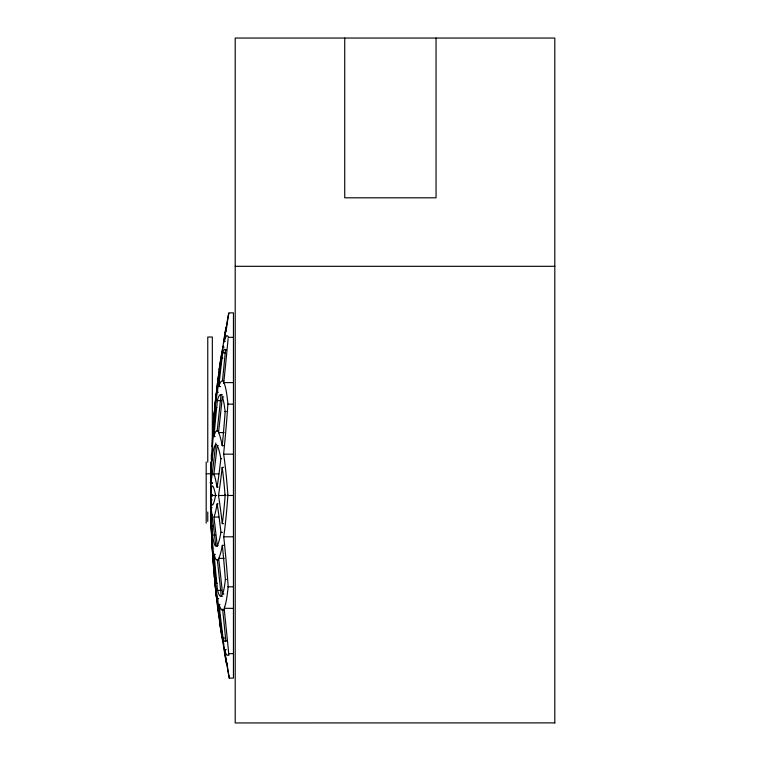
<?xml version="1.0" encoding="UTF-8"?>
<svg xmlns="http://www.w3.org/2000/svg" width="761" height="761" viewBox="0 0 761 761"><rect width="100%" height="100%" fill="white"/><g stroke="black" fill="none" stroke-linecap="round" stroke-linejoin="round"><path stroke-width="1.14" d="M210.692 490.503L211.425 467.825M211.52 519.715L210.721 498.778M210.864 474.874C210.864 472.866 210.854 476.101 210.845 474.265M210.787 477.061L210.711 483.225L212.129 483.225M210.768 477.775L210.807 476.082M210.787 476.947L210.835 475.891M210.921 471.791L210.902 473L211.548 460.291M210.883 472.676L210.94 471.382M210.835 474.721L210.854 473.97L212.29 473.97M210.902 472.029L210.949 470.745M210.93 471.487L210.978 469.775L210.94 470.878M210.987 468.814L211.035 466.959L210.987 469.356M210.892 472.847L210.902 472.324M210.959 470.269L211.063 466.874M210.959 475.264L211.073 473.742M211.406 502.564L210.787 496.001L211.444 488.115M210.978 474.721L211.006 473.646M211.415 456.248L211.51 454.041A83.31 8.124 -89 0 0 211.339 459.815M211.406 475.283L211.491 473.656M210.978 512.562L210.749 507.654M222.564 394.864L221.004 394.864L220.528 399.496A84.091 0.989 -84.1 0 1 217.17 430.973M211.282 480.828L210.845 483.225M223.667 523.625L222.269 523.625A97.922 6.05 85.2 0 0 218.512 495.497L218.692 494.346A97.893 6.059 -85.4 0 0 222.202 467.349L223.61 467.349M225.465 330.331L226.464 327.544M228.367 315.187L228.852 312.857L233.446 312.857L233.446 678.118L229.318 678.118L228.823 675.787M218.179 431.059L217.161 431.059A97.551 9.132 87.8 0 0 214.564 434.341L213.993 436.576L215.201 436.576M224.619 607.192L224.134 608.296L233.446 608.362M235.206 266.302L554.807 266.302M228.281 337.323L233.446 337.323M224.229 341.289L225.38 341.289M224.172 347.102L222.84 347.102A97.874 7.372 -86.1 0 0 220.062 363.387L219.178 369.722A98.083 8.685 -86.1 0 1 223.211 347.111M226.474 350.041L225.475 350.041A83.577 6.269 -86.1 0 0 222.707 352.838M225.389 352.914L222.707 352.914A98.017 4.252 -84.3 0 0 218.788 386.588L220.623 386.569M218.654 381.118L217.665 381.118A84.033 6.316 -86.1 0 1 221.375 358.022L222.887 358.031M223.801 381.052L222.421 381.052A97.855 9.646 -89 0 0 218.788 386.578M233.446 382.602L223.81 382.602L224.191 383.43M218.417 392.257L217.408 392.257A84.148 3.634 -84.3 0 1 221.375 358.012M223.724 396.928L222.336 396.928A97.941 1.151 -84 0 1 218.54 432.667M214.031 436.376A97.541 4.157 -84.3 0 1 217.351 400.647L221.356 400.628M227.919 404.167L233.446 404.167M215.848 407.63L216.952 407.63M225.151 411.511L226.188 411.511M214.202 415.011L215.411 415.011M224.134 432.609L218.55 432.609A97.874 9.161 87.8 0 1 222.212 445.661L223.62 445.661M215.648 444.766L216.761 444.766M218.15 445.546L217.132 445.546A84.033 7.857 87.8 0 1 220.842 458.655A84.043 5.203 -85.4 0 1 217.104 487.107L218.131 487.116M223.629 454.165L233.446 454.165M220.842 458.655L221.632 458.655M206.193 473.77L210.759 473.77M218.788 473.922L213.898 473.922A97.494 6.04 85.2 0 1 217.113 487.297M210.046 482.721L212.329 482.721M210.807 483.33L212.224 483.33M210.778 494.707L210.807 495.487L215.049 495.487M216.742 495.487L215.629 495.487L215.392 494.346M218.512 495.487L226.15 495.487M233.446 495.487L227.881 495.487L227.796 494.346M210.702 499.967L212.119 499.967M218.15 503.849L217.132 503.849A84.071 5.203 85.2 0 1 220.937 532.3A84.014 7.867 -88 0 1 217.256 545.418L218.264 545.418M210.74 507.739L212.157 507.739M210.826 513.789L210.854 514.893L212.271 514.893M213.946 517.052L218.826 517.052M212.633 525.965L211.244 525.965A96.761 9.018 -88 0 0 212.652 544.886M220.937 532.32L222.497 532.32M212.566 534.993L215.173 534.993M223.734 536.8L233.446 536.8M223.724 545.314L222.336 545.314A97.855 9.17 -88 0 1 218.702 558.365A97.998 1.141 83.9 0 1 222.583 594.037L223.943 594.046M216.885 546.208L215.782 546.208A83.577 7.819 -88 0 1 212.557 535.097M215.344 554.398L212.757 554.446A96.799 8.457 86 0 1 211.853 539.53M218.702 558.365L224.229 558.365M218.331 559.915L217.323 559.915A97.579 9.142 -88 0 1 214.983 557.328L214.136 554.398M215.601 575.963L214.412 575.963A97.646 8.628 86 0 0 217.95 609.989M226.369 579.454L225.361 579.454A83.71 5.194 85.2 0 0 222.326 545.399M217.151 583.335L216.067 583.335A83.539 3.52 84.2 0 1 212.69 545.228M228.157 586.798L233.446 586.798M214.098 554.208A97.579 4.214 84.2 0 0 217.541 590.374L221.537 590.346M217.56 590.336A84.024 8.266 88.9 0 0 221.261 596.11L222.783 596.11M218.654 598.707L217.665 598.707A84.195 3.634 84.2 0 0 221.727 632.914L222.459 632.933M225.665 638.06L223.068 638.06A98.064 4.262 84.2 0 1 219.063 604.405L219.967 604.396M219.891 609.846L217.96 609.846A84.052 6.316 86 0 0 221.727 632.924M221.832 609.846L224.048 609.922M223.858 643.873L223.22 643.873A97.893 7.382 86 0 1 220.395 627.635L219.501 621.242L220.367 621.242M225.846 640.924L227.273 640.924M224.619 649.685L226.274 649.685M233.446 653.651L228.681 653.651A97.322 7.325 86 0 1 224.628 649.827M227.311 663.43L226.426 663.43L225.884 660.634M554.807 722.883L235.206 722.95L235.206 38.05L554.807 38.05L554.807 722.95M210.873 507.739L211.32 510.127M211.51 511.363L211.406 510.669A83.339 1.056 84 0 1 215.696 545.237M221.261 596.11L220.519 589.185A84.129 0.999 83.9 0 0 217.323 559.801M225.018 494.346L225.104 495.487M211.358 523.977L211.472 525.965A96.561 7.153 86 0 1 211.396 524.319M211.824 538.664L212.034 544.315A96.847 10.74 88.8 0 0 212.966 558.136A83.672 6.278 86 0 0 216.409 597.052M211.777 539.539L210.959 517.803M211.701 538.227L210.826 513.551M210.826 496.058L210.807 495.487M211.187 520.229L210.94 517.442M211.073 517.404L210.835 513.247M211.082 517.765L210.873 513.409M211.044 516.69L210.997 513.352A96.561 7.153 86 0 0 211.235 520.324M210.816 513.314L210.835 513.998M210.978 512.372L210.911 508.614M436.053 38.05L436.053 197.812L344.733 197.812L344.733 38.05M212.329 460.072L212.329 337.028L207.763 337.028L207.763 462.193M212.329 494.393L212.329 496.115M210.759 462.013L210.759 523.188M207.763 512.01L207.763 521.409M206.193 462.013L206.193 523.188M225.475 336.134A97.322 2.873 -84.3 0 1 225.617 335.03M226.046 331.825A97.322 2.873 -84.3 0 1 228.814 313.294M224.248 340.938A97.589 4.224 -84.3 0 1 228.386 314.93M224.229 341.451A97.332 7.325 -86.1 0 1 228.29 337.228M228.129 338.616A97.494 1.151 -84 0 1 223.724 383.106M224.191 383.363A97.341 9.627 -89 0 1 227.939 403.996M227.891 404.253A97.437 6.04 -85.4 0 1 223.61 453.994A97.427 9.189 87.8 0 1 227.824 494.212M227.853 495.382A97.379 9.132 -88 0 1 223.724 536.619A97.484 6.107 85.2 0 1 228.205 586.912M228.138 586.655A97.294 9.598 88.9 0 1 224.647 607.021M224.191 608.905A97.532 1.218 83.9 0 1 228.89 655.307M228.795 675.464A97.608 4.186 84.1 0 1 224.6 649.276M229.356 678.508A97.332 2.92 84.2 0 1 226.835 662.508M226.417 659.426A97.332 2.92 84.2 0 1 226.264 658.351M225.37 579.568A83.586 8.247 88.8 0 1 222.583 594.084M222.193 467.454A83.662 7.838 87.8 0 1 224.999 494.412M225.123 495.563A83.624 7.867 -88 0 1 222.279 523.72M217.675 598.622A97.56 9.589 88.8 0 1 214.421 575.858M222.336 396.976A83.615 8.228 -89 0 1 225.142 411.596M225.17 411.473A83.672 5.232 -85.4 0 1 222.222 445.746M223.334 642.779A98.121 8.694 86 0 1 219.501 621.252M225.903 660.805A83.824 3.605 84.2 0 1 223.23 644.072M226.398 663.126A83.577 2.464 84.1 0 1 223.563 643.473M214.05 518.079A97.532 1.161 83.9 0 1 217.332 546.312M217.123 504.01A97.494 6.059 -85.4 0 1 213.946 517.119M214.878 577.808A97.703 10.911 88.9 0 1 214.678 576.077M218.074 609.723A97.617 7.315 86 0 1 216.105 591.307M215.686 586.988A97.617 7.315 86 0 1 215.487 584.8M214.897 578.16A97.617 7.315 86 0 1 214.707 575.915M221.955 631.877A84.233 7.439 86 0 1 221.698 630.764M220.918 627.102A84.233 7.439 86 0 1 220.652 625.78M220.138 622.974A84.233 7.439 86 0 1 219.872 621.499M219.358 618.398A84.233 7.439 86 0 1 218.065 609.846M217.056 446.45A97.503 1.199 -84.1 0 1 213.793 475.045M217.323 400.619A84.014 8.266 -89 0 1 221.004 394.864M225.846 640.971A83.567 6.269 85.9 0 1 223.059 637.975M222.65 609.532A83.748 0.999 83.9 0 1 225.751 640.134M222.707 609.922A97.865 9.655 88.9 0 1 219.063 604.405M225.57 349.251A83.72 1.046 -84 0 1 222.478 380.7M223.239 346.721A83.567 2.492 -84.3 0 1 223.334 345.941M223.734 342.926A83.567 2.492 -84.3 0 1 226.027 327.278M222.83 347.292A83.815 3.586 -84.3 0 1 225.456 330.493M214.231 415.068A97.598 8.571 -86.1 0 1 217.675 381.261M214.193 414.907A97.522 9.608 -89 0 1 217.408 392.172M217.779 381.109A84.205 7.439 -86.1 0 1 221.099 361.361M221.613 359.078A84.205 7.439 -86.1 0 1 221.86 358.022M214.659 412.7A97.579 7.344 -86.1 0 1 214.849 410.455M215.239 406.022A97.579 7.344 -86.1 0 1 215.629 401.646M216.038 397.337A97.579 7.344 -86.1 0 1 217.77 380.995M214.697 413.404A97.665 10.863 -89 0 1 214.906 411.711M223.239 609.913A98.131 10.968 88.9 0 1 222.212 609.152M215.801 443.045A83.32 1.008 -84.1 0 1 211.491 479.145M211.444 467.977A83.339 7.772 87.9 0 1 215.658 444.795M215.639 495.164A83.339 5.165 -85.4 0 1 211.396 502.717M211.453 488.201A83.32 5.175 85.3 0 1 215.382 494.203M212.538 534.84A96.733 4.081 84.2 0 1 211.491 519.544M216.067 583.44A83.624 8.228 88.9 0 1 212.747 554.541M211.235 525.994A96.533 8.999 -88 0 1 210.854 514.912M210.94 516.976A96.742 9.446 88.8 0 0 212.357 550.536L212.852 558.089A83.634 7.306 86 0 0 216.428 596.795M212.243 537A96.78 10.302 -88 0 1 211.453 526.079M213.08 554.455A96.828 7.172 86 0 1 212.956 552.638M212.728 549.023A96.828 7.172 86 0 1 212.29 541.832M212.043 537.38A96.828 7.172 86 0 1 211.491 526.041M214.241 566.232A83.643 9.275 88.8 0 1 214.022 564.272M213.461 558.631A83.643 9.275 88.8 0 1 213.08 554.341M211.472 460.786A83.349 3.567 -84.3 0 1 215.801 407.668A83.31 8.124 -89 0 0 211.977 446.65M212.471 435.644A83.482 7.353 -86.1 0 1 216.143 393.856M212.68 435.501A83.358 6.174 -86.1 0 1 216.172 394.198M212.918 435.986A83.51 9.303 -89 0 1 213.413 430.336M214.069 424.077A83.51 9.303 -89 0 1 214.221 422.707"/></g></svg>
